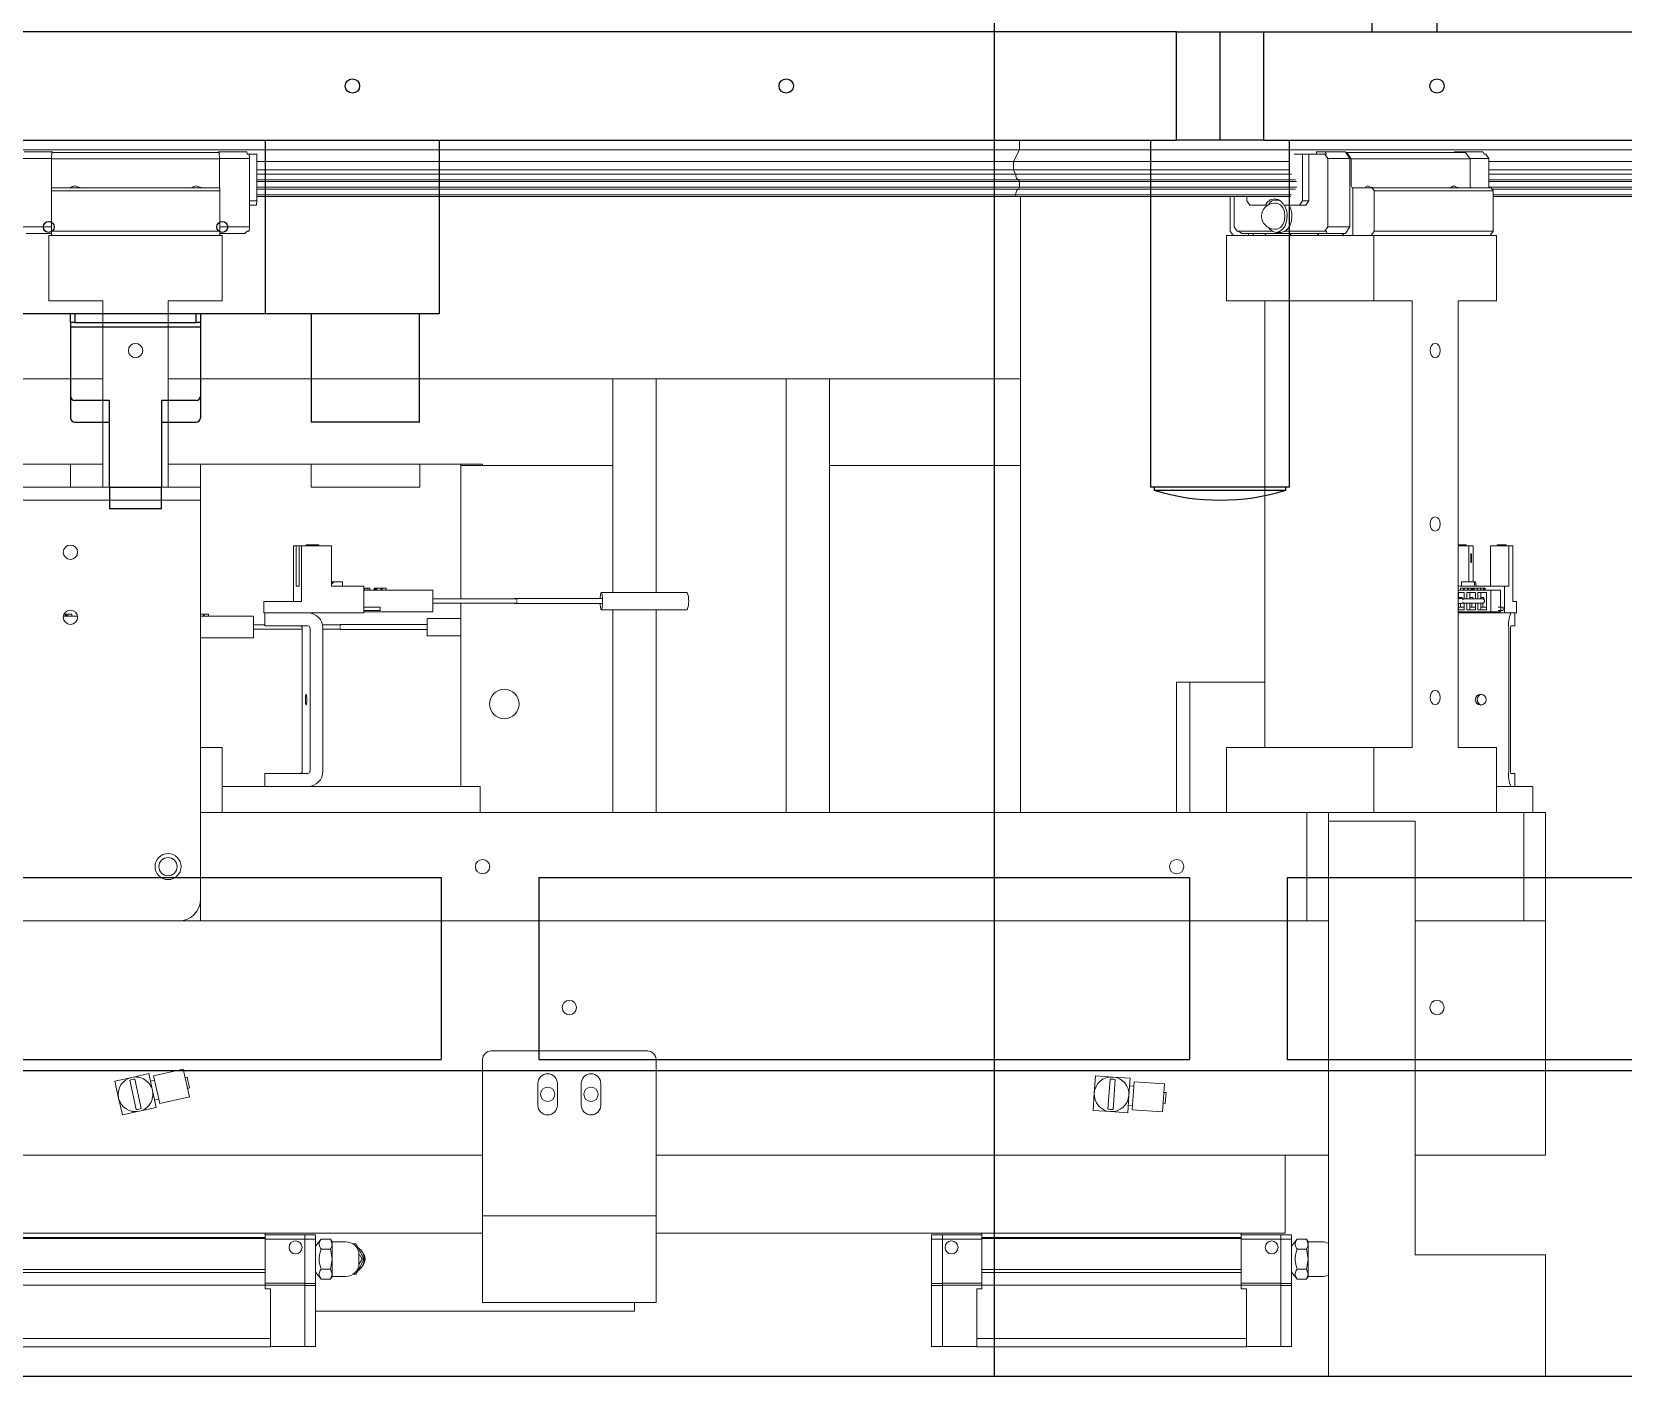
# Model space of a CAD drawing. Extents: x 500 to 100500, y -14500 to 21140.
# Drawn here: x 14026.8 to 14393.6, y -7569 to -7259 of the extents above; entities that cross this region are included whole.
import ezdxf

# ---------------------------------------------------------------- set-up
doc = ezdxf.new("R2010")
doc.units = 0
doc.linetypes.add('SLD-Solid', pattern=[0])
doc.layers.get('0').update_dxf_attribs({"linetype": 'CONTINUOUS'})
doc.layers.add('D', color=7, linetype='CONTINUOUS')
doc.layers.add('M06SMMF-001B', color=7, linetype='CONTINUOUS')
doc.layers.add('MODEL', color=7, linetype='SLD-Solid', lineweight=15)

# ---------------------------------------------------------------- blocks, each defined once
blk = doc.blocks.new('KSKDKFK')
blk.add_line((-19168.91, -27307.19, -52.38), (-15968.91, -27307.19, -52.38))
at = {"layer": 'M06SMMF-001B'}
blk.add_line((-16618.91, -27307.19, -52.36), (-16618.91, -26698.19, -53.29), dxfattribs=at)
blk = doc.blocks.new('KA$C3c6553a9')
at = {"layer": 'M06SMMF-001B'}
for p, q in [((1207, 115, 160.86), (1357, 115, 160.86)), ((1357, 115, 160.86), (1357, 73, 160.86)), ((1379.5, 115, 160.86), (1379.5, 73, 160.86)), ((1379.5, 115, 160.86), (1529.5, 115, 160.86)), ((1529.5, 115, 160.86), (1529.5, 73, 160.86)), ((1552, 115, 160.86), (1552, 73, 160.86)), ((1552, 115, 160.86), (1702, 115, 160.86)), ((64.5, 70.5, 160.86), (2044.5, 70.5, 160.86)), ((1207, 73, 160.86), (1357, 73, 160.86)), ((1379.5, 73, 160.86), (1529.5, 73, 160.86)), ((1552, 73, 160.86), (1702, 73, 160.86)), ((44.5, 0, 160.86), (2044.5, 0, 160.86))]:
    blk.add_line(p, q, dxfattribs=at)
blk = doc.blocks.new('KCA$C73b08295')
at = {"layer": 'MODEL', "color": 1}
for p, q in [((717.5, 285), (717.5, 310)), ((707.5, 285), (227.5, 285)), ((671.25, 282.8), (263.75, 282.8)), ((671.25, 282.8), (669.9, 280.1)), ((671.25, 285), (671.25, 282.8)), ((875, 282.8), (671.25, 282.8)), ((717.5, 285), (707.5, 285)), ((727.5, 285), (717.5, 285)), ((815, 285), (727.5, 285)), ((441.25, 280.8), (448.13, 280.8)), ((441.81, 282.3), (448.21, 282.3)), ((448.12, 280.7), (448.19, 282.2)), ((448.12, 280.7), (486.88, 280.7)), ((448.12, 274.5), (448.12, 280.7)), ((448.19, 282.2), (486.81, 282.2)), ((448.21, 282.3), (448.2, 282.2)), ((448.34, 282.3), (448.21, 282.3)), ((448.34, 282.2), (448.34, 282.3)), ((486.66, 282.2), (486.66, 282.3)), ((486.66, 282.3), (486.79, 282.3)), ((486.79, 282.3), (486.8, 282.2)), ((493.19, 282.3), (486.79, 282.3)), ((486.81, 282.2), (486.88, 280.7)), ((493.75, 280.8), (486.87, 280.8)), ((486.88, 280.7), (486.88, 274.5)), ((493.19, 282.3), (493.21, 281.8)), ((493.71, 281.8), (493.21, 281.8)), ((493.71, 281.8), (493.75, 280.8)), ((495.46, 281.8), (493.71, 281.8)), ((493.75, 265), (493.75, 280.8)), ((495.46, 281.8), (495.46, 271)), ((733.43, 280.1), (495.46, 280.1)), ((669.9, 280.1), (669.9, 278.16)), ((734.58, 281.8), (736.49, 281.8)), ((736.49, 281.8), (736.49, 271)), ((736.49, 281.8), (737.97, 281.8)), ((737.97, 271), (737.97, 281.8)), ((737.97, 281.8), (741.68, 281.8)), ((739.75, 281.8), (739.75, 282.3)), ((741.71, 282.3), (739.75, 282.3)), ((741.68, 281.8), (742.36, 280.8)), ((741.68, 281.8), (742.05, 281.8)), ((741.71, 282.3), (742.05, 281.8)), ((741.71, 282.3), (746.43, 282.3)), ((742.36, 280.8), (747.45, 280.8)), ((742.36, 265), (742.36, 280.8)), ((746.43, 282.3), (746.5, 282.2)), ((746.5, 282.2), (747.45, 280.8)), ((746.74, 282.2), (746.5, 282.2)), ((747.75, 280.7), (746.74, 282.2)), ((746.74, 282.2), (774.05, 282.2)), ((747.45, 280.8), (747.45, 265)), ((747.75, 274.5), (747.75, 280.7)), ((747.75, 280.7), (775.15, 280.7)), ((771.58, 282.2), (771.58, 282.3)), ((771.58, 282.3), (773.71, 282.3)), ((773.71, 282.3), (773.79, 282.2)), ((778.04, 282.3), (773.71, 282.3)), ((774.05, 282.2), (775.15, 280.7)), ((779.48, 280.8), (775.08, 280.8)), ((775.15, 280.7), (775.15, 274.5)), ((778.04, 282.3), (778.41, 281.8)), ((778.74, 281.8), (778.41, 281.8)), ((778.74, 281.8), (779.48, 280.8)), ((779.48, 274), (779.48, 280.8)), ((872.3, 280.1), (779.48, 280.1)), ((495.46, 278.16), (669.9, 278.16)), ((495.46, 277.21), (670.38, 277.21)), ((734.9, 275.87), (495.46, 275.87)), ((495.46, 275.46), (671.25, 275.46)), ((669.9, 278.16), (670.38, 277.21)), ((669.9, 278.16), (733.43, 278.16)), ((670.38, 277.21), (733.97, 277.21)), ((671.05, 275.87), (671.25, 275.46)), ((671.25, 275.46), (671.25, 274.15)), ((671.25, 275.46), (735.15, 275.46)), ((779.48, 278.16), (872.3, 278.16)), ((779.48, 277.21), (873.25, 277.21)), ((874.6, 275.87), (779.48, 275.87)), ((779.48, 275.46), (875, 275.46)), ((448.1, 273.3), (448.1, 274)), ((486.9, 274), (448.1, 274)), ((448.1, 273.3), (448.1, 264)), ((448.1, 273.3), (486.9, 273.3)), ((486.9, 274), (486.9, 273.3)), ((486.9, 273.3), (486.9, 264)), ((735.17, 274.15), (495.46, 274.15)), ((495.46, 273.73), (671.04, 273.73)), ((733.99, 272.41), (495.46, 272.41)), ((733.72, 272), (495.46, 272)), ((670.38, 272.41), (670.18, 272)), ((671.25, 274.15), (671.04, 273.73)), ((671.04, 273.73), (734.87, 273.73)), ((719.8, 264), (719.8, 272)), ((720.74, 272), (720.74, 265)), ((723.66, 271), (723.66, 272)), ((748.12, 274), (748.09, 274)), ((748.12, 263), (748.12, 274)), ((748.12, 274), (752.54, 274)), ((753.04, 273.3), (752.54, 274)), ((779.98, 274), (752.54, 274)), ((753.04, 273.3), (753.04, 264)), ((753.04, 273.3), (780.47, 273.3)), ((875, 274.15), (779.48, 274.15)), ((779.98, 274), (780.47, 273.3)), ((780.17, 273.73), (874.58, 273.73)), ((780.47, 273.3), (780.47, 264)), ((873.26, 272.41), (780.47, 272.41)), ((872.85, 272), (780.47, 272)), ((495.46, 271), (493.75, 271)), ((493.75, 270), (495.42, 270)), ((495.42, 270), (495.46, 271)), ((671.5, 260.6), (671.5, 268.4)), ((723.66, 271), (724.33, 270)), ((727.96, 270), (724.33, 270)), ((728.42, 270), (727.96, 270)), ((730.44, 270.5), (730.07, 270.5)), ((731.01, 271.25), (730.44, 271.25)), ((730.61, 271.25), (730.81, 271.35)), ((735.82, 270), (732.18, 270)), ((736.49, 271), (735.82, 270)), ((737.29, 270), (735.82, 270)), ((736.49, 271), (737.97, 271)), ((737.29, 270), (737.97, 271)), ((441.25, 265), (448.1, 265)), ((493.75, 265), (486.9, 265)), ((493.75, 265), (493.71, 264)), ((721.42, 264), (720.74, 265)), ((730.07, 264.5), (730.44, 264.5)), ((742.36, 265), (741.68, 264)), ((742.36, 265), (747.45, 265)), ((747.45, 265), (746.43, 263.5)), ((442.31, 263.5), (448.1, 263.5)), ((447.5, 248), (447.5, 263)), ((447.5, 263), (487.5, 263)), ((448.1, 264), (486.9, 264)), ((448.1, 263), (448.1, 264)), ((486.9, 264), (486.9, 263)), ((486.9, 263.5), (492.69, 263.5)), ((487.5, 263), (487.5, 248)), ((493.21, 264), (492.69, 263.5)), ((493.21, 264), (493.71, 264)), ((719.02, 263), (752.97, 263)), ((719.02, 248), (719.02, 263)), ((720.51, 263), (719.8, 264)), ((729.53, 264), (721.42, 264)), ((721.78, 264), (722.49, 263.5)), ((722.49, 263.5), (742.08, 263.5)), ((724.06, 263.5), (724.06, 263)), ((725.15, 263.5), (725.15, 263)), ((727.8, 263), (728.14, 263.5)), ((730.44, 263.75), (731.55, 263.75)), ((741.68, 264), (732.46, 264)), ((733.55, 263.5), (733.89, 263)), ((739.97, 263), (740.31, 263.5)), ((742.05, 264), (741.68, 264)), ((742.08, 263.5), (742.05, 264)), ((742.08, 263.5), (746.43, 263.5)), ((745.72, 263.5), (746.06, 263)), ((752.33, 263), (753.04, 264)), ((752.97, 248), (752.97, 263)), ((752.97, 263), (781.25, 263)), ((753.04, 264), (780.47, 264)), ((780.47, 264), (779.77, 263)), ((781.25, 263), (781.25, 248)), ((671.5, 230), (671.5, 256.4)), ((447.5, 248), (460, 248)), ((460, 248), (460, 205)), ((475, 248), (487.5, 248)), ((475, 205), (475, 248)), ((752.97, 248), (719.02, 248)), ((727.86, 248), (727.86, 145)), ((752.97, 248), (761.8, 248)), ((761.8, 248), (761.8, 145)), ((772.41, 248), (781.25, 248)), ((772.41, 145), (772.41, 248)), ((392.5, 230), (460, 230)), ((475, 230), (577.5, 230)), ((577.5, 180.75), (577.5, 230)), ((587.5, 230), (577.5, 230)), ((587.5, 180.75), (587.5, 230)), ((617.5, 230), (587.5, 230)), ((617.5, 130), (617.5, 230)), ((627.5, 230), (617.5, 230)), ((671.5, 230), (627.5, 230)), ((627.5, 130), (627.5, 230)), ((671.5, 210), (671.5, 230)), ((460, 210.3), (392.5, 210.3)), ((452.5, 205), (452.5, 210.3)), ((547.5, 210.3), (475, 210.3)), ((482.5, 205), (482.5, 210.3)), ((508, 210.3), (508, 205)), ((533, 205), (533, 210.3)), ((542.5, 210), (542.5, 210.3)), ((542.5, 210), (577.5, 210)), ((542.5, 210), (542.5, 179.25)), ((547.5, 210), (547.5, 210.3)), ((577.5, 210), (547.5, 210)), ((627.5, 210), (671.5, 210)), ((671.5, 210), (671.5, 130)), ((247.5, 205), (477.5, 205)), ((247.5, 202), (477.5, 202)), ((477.5, 205), (482.5, 205)), ((482.5, 202), (477.5, 202)), ((482.5, 205), (482.5, 202)), ((482.5, 201.5), (482.5, 202)), ((533, 205), (508, 205)), ((482.5, 110), (482.5, 201.5)), ((503.91, 178.6), (503.91, 191.5)), ((503.91, 191.5), (504.5, 191.5)), ((504.5, 191.5), (504.5, 182.2)), ((505.19, 191.5), (504.5, 191.5)), ((505.19, 191.5), (505.78, 191.5)), ((505.19, 182.2), (505.19, 191.5)), ((505.78, 178.6), (505.78, 191.5)), ((505.78, 191.5), (512.66, 191.5)), ((507.17, 191.7), (506.87, 191.7)), ((506.87, 191.7), (506.87, 191.5)), ((507.29, 191.7), (507.17, 191.7)), ((507.17, 191.7), (507.17, 191.5)), ((507.29, 191.7), (508.15, 191.7)), ((507.29, 191.7), (507.29, 191.5)), ((508.44, 191.7), (508.15, 191.7)), ((508.15, 191.7), (508.15, 191.5)), ((508.57, 191.7), (508.44, 191.7)), ((508.44, 191.7), (508.44, 191.5)), ((508.57, 191.7), (509.56, 191.7)), ((508.57, 191.7), (508.57, 191.5)), ((509.73, 191.7), (509.56, 191.7)), ((509.56, 191.7), (509.56, 191.5)), ((509.73, 191.7), (509.73, 191.5)), ((512.66, 191.5), (512.66, 182.2)), ((773.01, 191.7), (772.41, 191.7)), ((774.87, 191.5), (772.41, 191.5)), ((773.01, 191.7), (773.01, 191.5)), ((773.01, 191.7), (774.21, 191.7)), ((774.21, 191.7), (774.21, 191.5)), ((774.87, 183.2), (774.87, 191.5)), ((774.87, 191.5), (775.82, 191.5)), ((775.82, 183.2), (775.82, 191.5)), ((779.82, 191.5), (779.82, 182.2)), ((784.08, 191.5), (779.82, 191.5)), ((782.22, 191.7), (781.37, 191.7)), ((781.37, 191.7), (781.37, 191.5)), ((782.22, 191.7), (782.22, 191.5)), ((782.22, 191.7), (783.42, 191.7)), ((783.42, 191.7), (783.42, 191.5)), ((784.08, 191.5), (784.08, 182.2)), ((785.03, 191.5), (784.08, 191.5)), ((785.03, 178.6), (785.03, 191.5)), ((775.29, 189.6), (775.29, 187.6)), ((775.39, 189.6), (775.29, 189.6)), ((775.39, 187.6), (775.29, 187.6)), ((775.39, 189.6), (775.5, 189.6)), ((775.39, 189.6), (775.39, 187.6)), ((775.5, 187.6), (775.39, 187.6)), ((775.5, 187.6), (775.5, 189.6)), ((505.19, 182.2), (504.5, 182.2)), ((512.66, 182.62), (513.24, 183.2)), ((512.66, 183.03), (512.83, 183.2)), ((512.66, 182.2), (520.14, 182.2)), ((512.83, 183.2), (513.24, 183.2)), ((513.24, 183.2), (515.22, 183.2)), ((515.22, 183.2), (515.22, 182.2)), ((520.14, 182.2), (520.14, 176)), ((520.14, 181.25), (536.06, 181.25)), ((521.04, 181.75), (520.35, 181.75)), ((520.35, 181.75), (520.35, 181.25)), ((521.04, 181.75), (521.04, 181.25)), ((521.53, 181.75), (521.04, 181.75)), ((521.53, 181.75), (521.53, 181.25)), ((522.52, 181.75), (522.55, 181.75)), ((522.52, 181.75), (522.52, 181.25)), ((522.55, 181.75), (522.6, 181.75)), ((522.55, 181.75), (522.55, 181.25)), ((522.6, 181.75), (522.63, 181.75)), ((522.6, 181.75), (522.6, 181.25)), ((522.63, 181.75), (522.65, 181.75)), ((522.63, 181.75), (522.63, 181.25)), ((522.67, 181.75), (522.67, 181.25)), ((522.81, 181.25), (522.81, 181.75)), ((522.81, 181.75), (522.89, 181.75)), ((522.89, 181.75), (522.89, 181.25)), ((522.89, 181.75), (522.92, 181.75)), ((522.92, 181.75), (522.96, 181.75)), ((522.92, 181.75), (522.92, 181.25)), ((522.96, 181.75), (523, 181.75)), ((522.96, 181.75), (522.96, 181.25)), ((523, 181.75), (523.04, 181.75)), ((523, 181.75), (523, 181.25)), ((523.04, 181.75), (523.06, 181.75)), ((523.04, 181.75), (523.04, 181.25)), ((523.09, 181.75), (523.09, 181.25)), ((524.09, 181.25), (524.09, 181.75)), ((524.14, 181.75), (524.14, 181.25)), ((524.14, 181.75), (524.24, 181.75)), ((524.24, 181.75), (524.24, 181.25)), ((524.24, 181.75), (524.27, 181.75)), ((524.27, 181.75), (524.36, 181.75)), ((524.27, 181.75), (524.27, 181.25)), ((524.36, 181.75), (524.36, 181.25)), ((524.36, 181.75), (525.31, 181.75)), ((525.31, 181.75), (525.31, 181.25)), ((536.06, 181.25), (536.06, 176.25)), ((594.69, 180.75), (574.88, 180.75)), ((783.04, 182.2), (772.41, 182.2)), ((772.41, 181.25), (779.93, 181.25)), ((773.79, 180.75), (772.41, 180.75)), ((772.49, 180.75), (772.49, 179.35)), ((772.93, 181.75), (772.93, 181.25)), ((772.93, 181.75), (773.65, 181.75)), ((773.17, 183.2), (773.17, 182.2)), ((776.14, 183.2), (773.17, 183.2)), ((773.65, 181.75), (773.65, 181.25)), ((773.65, 181.75), (773.68, 181.75)), ((773.68, 181.75), (773.68, 181.25)), ((773.68, 181.75), (773.74, 181.75)), ((773.74, 181.75), (773.76, 181.75)), ((773.74, 181.75), (773.74, 181.25)), ((773.76, 181.75), (773.76, 181.25)), ((773.79, 179.25), (773.79, 180.75)), ((773.81, 181.75), (773.81, 181.25)), ((773.81, 181.75), (774.53, 181.75)), ((776.36, 180.75), (774.38, 180.75)), ((774.38, 180.75), (774.38, 179.25)), ((774.53, 181.75), (774.53, 181.25)), ((774.53, 181.75), (774.56, 181.75)), ((774.56, 181.75), (774.56, 181.25)), ((774.56, 181.75), (774.62, 181.75)), ((774.62, 181.75), (774.64, 181.75)), ((774.62, 181.75), (774.62, 181.25)), ((774.64, 181.75), (774.64, 181.25)), ((774.64, 181.75), (774.65, 181.75)), ((774.65, 181.75), (774.7, 181.75)), ((774.65, 181.75), (774.65, 181.25)), ((774.7, 181.75), (775.28, 181.75)), ((774.7, 181.75), (774.7, 181.25)), ((775.07, 180.75), (775.07, 179.25)), ((775.28, 181.75), (775.31, 181.75)), ((775.28, 181.75), (775.28, 181.25)), ((775.31, 181.75), (775.31, 181.25)), ((775.31, 181.75), (775.39, 181.75)), ((775.39, 181.75), (775.39, 181.25)), ((775.45, 181.75), (775.39, 181.75)), ((775.45, 181.75), (775.46, 181.75)), ((775.45, 181.75), (775.45, 181.25)), ((775.46, 181.75), (775.59, 181.75)), ((775.46, 181.75), (775.46, 181.25)), ((775.59, 181.75), (775.59, 181.25)), ((775.59, 181.75), (775.78, 181.75)), ((775.78, 181.75), (775.78, 181.25)), ((775.78, 181.75), (775.91, 181.75)), ((775.91, 181.75), (775.91, 181.25)), ((776, 181.75), (776, 181.25)), ((776.01, 181.75), (776.22, 181.75)), ((776.01, 181.75), (776.01, 181.25)), ((776.09, 181.25), (776.09, 181.75)), ((776.14, 183.2), (776.14, 182.2)), ((776.14, 183.2), (776.41, 183.2)), ((776.36, 179.25), (776.36, 180.75)), ((776.55, 182.2), (776.41, 183.2)), ((776.79, 181.25), (776.79, 181.75)), ((776.83, 181.25), (776.83, 181.75)), ((778.94, 180.75), (776.96, 180.75)), ((776.96, 180.75), (776.96, 179.25)), ((777.53, 181.25), (777.53, 181.75)), ((777.55, 181.75), (777.55, 181.25)), ((777.58, 181.25), (777.58, 181.75)), ((777.64, 180.75), (777.64, 179.25)), ((778.24, 181.25), (778.24, 181.75)), ((778.26, 181.75), (778.26, 181.25)), ((778.26, 181.75), (778.26, 181.25)), ((778.27, 181.75), (778.28, 181.75)), ((778.28, 181.25), (778.28, 181.75)), ((778.28, 181.75), (778.28, 181.25)), ((778.51, 181.75), (778.28, 181.75)), ((778.58, 181.75), (778.51, 181.75)), ((778.51, 181.75), (778.51, 181.25)), ((778.58, 181.75), (778.58, 181.25)), ((778.94, 176.75), (778.94, 180.75)), ((779.93, 181.25), (779.93, 176.25)), ((779.93, 181.25), (782.15, 181.25)), ((782.15, 181.25), (782.15, 177.3)), ((783.04, 182.2), (783.04, 176)), ((784.08, 182.2), (783.04, 182.2)), ((497.1, 178.6), (497.1, 176)), ((497.1, 178.6), (497.11, 178.6)), ((497.11, 178.6), (498.71, 178.6)), ((498.71, 178.6), (499.83, 178.6)), ((499.83, 178.6), (505.78, 178.6)), ((523.86, 177.3), (520.14, 177.3)), ((523.86, 176.6), (520.14, 176.6)), ((520.14, 176.25), (536.06, 176.25)), ((523.86, 176.6), (523.86, 177.3)), ((555.31, 179.25), (536.06, 179.25)), ((536.06, 178.25), (555.31, 178.25)), ((542.5, 178.25), (542.5, 136)), ((554.82, 179.35), (555.3, 179.35)), ((555.3, 178.15), (554.82, 178.15)), ((555.3, 179.35), (575.12, 179.35)), ((575.12, 178.15), (555.3, 178.15)), ((574.88, 176.75), (594.69, 176.75)), ((575.18, 178.85), (575.18, 178.65)), ((577.5, 130), (577.5, 176.75)), ((587.5, 130), (587.5, 176.75)), ((772.41, 179.35), (773.07, 179.35)), ((773.07, 178.15), (772.41, 178.15)), ((772.41, 176.75), (773.79, 176.75)), ((772.41, 176.25), (779.93, 176.25)), ((773.28, 179.55), (772.49, 179.55)), ((772.49, 178.15), (772.49, 176.75)), ((773.79, 177.3), (772.49, 177.3)), ((772.94, 177.3), (772.94, 178.15)), ((773.28, 179.55), (773.28, 179.31)), ((777.99, 179.25), (773.37, 179.25)), ((773.37, 178.25), (777.99, 178.25)), ((773.79, 176.75), (773.79, 178.25)), ((774.38, 178.25), (774.38, 176.75)), ((774.38, 176.75), (776.36, 176.75)), ((775.79, 179.55), (775.07, 179.55)), ((775.07, 178.25), (775.07, 176.75)), ((776.36, 177.3), (775.07, 177.3)), ((775.52, 177.3), (775.52, 178.25)), ((775.79, 179.55), (775.79, 179.25)), ((776.36, 176.75), (776.36, 178.25)), ((776.96, 178.25), (776.96, 176.75)), ((776.96, 176.75), (778.94, 176.75)), ((778.31, 179.55), (777.64, 179.55)), ((777.64, 178.25), (777.64, 176.75)), ((778.94, 177.3), (777.64, 177.3)), ((777.99, 179.25), (778.31, 179.25)), ((777.99, 178.25), (778.09, 178.25)), ((778.09, 177.3), (778.09, 178.25)), ((778.31, 179.55), (778.31, 179.25)), ((779.93, 176.25), (782.15, 176.25)), ((782.22, 177.3), (781.63, 177.3)), ((781.63, 176.6), (782.22, 176.6)), ((782.15, 176.6), (782.15, 176.25)), ((782.22, 177.3), (782.22, 176.6)), ((782.22, 177.3), (782.75, 177.3)), ((782.22, 176.6), (782.75, 176.6)), ((782.75, 177.3), (782.75, 176.6)), ((785.86, 178.6), (785.03, 178.6)), ((785.86, 178.6), (785.87, 178.6)), ((785.87, 176), (785.87, 178.6)), ((450.87, 175.25), (454.13, 175.25)), ((451.32, 175.25), (451.32, 175.75)), ((451.43, 175.75), (451.43, 175.25)), ((451.53, 175.75), (451.53, 175.25)), ((451.61, 175.75), (451.66, 175.75)), ((451.61, 175.25), (451.61, 175.75)), ((451.68, 175.25), (451.68, 175.75)), ((451.84, 175.75), (451.84, 175.25)), ((451.87, 175.75), (451.87, 175.25)), ((451.87, 175.75), (452.81, 175.75)), ((452.81, 175.75), (452.81, 175.25)), ((452.81, 175.75), (452.84, 175.75)), ((452.84, 175.75), (452.84, 175.25)), ((482.5, 175.25), (494.7, 175.25)), ((483.16, 175.25), (483.16, 175.75)), ((483.32, 175.75), (483.32, 175.25)), ((483.32, 175.75), (483.32, 175.25)), ((483.34, 175.75), (483.34, 175.25)), ((483.34, 175.75), (484.3, 175.75)), ((484.3, 175.75), (484.3, 175.25)), ((484.32, 175.25), (484.32, 175.75)), ((494.7, 175.25), (494.7, 170.25)), ((497.27, 173.25), (494.7, 173.25)), ((497.11, 176), (497.1, 176)), ((497.11, 176), (498.71, 176)), ((497.27, 176), (497.27, 173)), ((497.29, 173), (497.27, 173)), ((497.29, 176), (498.53, 176)), ((497.29, 173), (498.53, 173)), ((500.78, 173), (498.53, 173)), ((499.83, 176), (498.71, 176)), ((520.14, 176), (499.83, 176)), ((507.22, 173), (500.78, 173)), ((505.93, 139.5), (505.93, 172.5)), ((507.72, 139.5), (507.72, 172.5)), ((514.7, 173.25), (510.61, 173.25)), ((510.69, 139.5), (510.69, 172.5)), ((514.7, 172.85), (514.7, 173.35)), ((514.7, 173.35), (534.7, 173.35)), ((514.7, 172.15), (514.7, 172.65)), ((542.5, 174.75), (534.7, 174.75)), ((534.7, 173.35), (534.7, 174.75)), ((534.7, 173.32), (534.7, 172.85)), ((534.7, 172.85), (534.7, 172.65)), ((534.7, 172.65), (534.7, 172.18)), ((783.04, 176), (772.41, 176)), ((783.04, 176), (785.86, 176)), ((784.05, 139.5), (784.05, 172.5)), ((784.46, 139.5), (784.46, 172.5)), ((784.53, 173), (785.42, 173)), ((785.44, 173), (785.42, 173)), ((785.44, 173), (785.44, 176)), ((785.87, 176), (785.86, 176)), ((482.5, 170.25), (494.7, 170.25)), ((494.7, 172.25), (505.93, 172.25)), ((510.69, 172.25), (514.7, 172.25)), ((534.7, 172.15), (514.7, 172.15)), ((534.7, 170.75), (534.7, 172.15)), ((534.7, 170.75), (542.5, 170.75)), ((707.5, 130), (707.5, 160)), ((707.5, 160), (710.5, 160)), ((710.5, 160), (710.5, 130)), ((710.5, 160), (727.86, 160)), ((487.5, 145), (482.5, 145)), ((487.5, 145), (487.5, 130)), ((719.02, 130), (719.02, 145)), ((752.97, 145), (719.02, 145)), ((752.97, 130), (752.97, 145)), ((761.8, 145), (752.97, 145)), ((781.25, 145), (772.41, 145)), ((781.25, 145), (781.25, 130)), ((546.97, 136), (487.5, 136)), ((497.27, 139), (497.27, 136)), ((497.27, 139), (497.29, 139)), ((497.29, 139), (498.53, 139)), ((498.53, 139), (500.78, 139)), ((500.78, 139), (507.22, 139)), ((546.97, 130), (546.97, 136)), ((781.25, 136), (789.59, 136)), ((785.42, 139), (784.53, 139)), ((785.42, 139), (785.44, 139)), ((785.44, 136), (785.44, 139)), ((789.59, 136), (789.59, 130)), ((482.5, 130), (737.5, 130)), ((737.5, 105), (737.5, 130)), ((737.5, 130), (742.5, 130)), ((742.5, 130), (742.5, 128)), ((742.5, 130), (752.5, 130)), ((752.5, 130), (787.5, 130)), ((787.5, 105), (787.5, 130)), ((787.5, 130), (792.5, 130)), ((792.5, 130), (792.5, 105)), ((742.5, 128), (742.5, 0)), ((742.5, 128), (762.5, 128)), ((762.5, 28), (762.5, 128)), ((482.5, 105), (482.5, 110)), ((247.5, 105), (477.5, 105)), ((477.5, 105), (482.5, 105)), ((482.5, 105), (737.5, 105)), ((742.5, 105), (737.5, 105)), ((762.5, 105), (787.5, 105)), ((792.5, 105), (787.5, 105)), ((792.5, 51), (792.5, 105)), ((585.5, 75), (549.5, 75)), ((470.54, 69.77), (466.64, 68.91)), ((470.54, 69.77), (471.41, 65.86)), ((478.51, 70.77), (471.68, 69.25)), ((479.92, 64.42), (478.51, 70.77)), ((547.5, 37), (547.5, 73)), ((587.5, 37), (587.5, 73)), ((462.73, 68.04), (466.64, 68.91)), ((462.73, 68.04), (463.59, 64.14)), ((466.17, 68.24), (467.66, 61.5)), ((468.83, 61.76), (467.34, 68.5)), ((471.9, 68.28), (470.92, 68.06)), ((471.68, 69.25), (473.08, 62.91)), ((479.43, 68.92), (478.95, 68.82)), ((479.97, 66.48), (479.43, 68.92)), ((479.49, 66.37), (479.97, 66.48)), ((560.25, 67.5), (560.25, 62.5)), ((564.75, 62.5), (564.75, 67.5)), ((570.25, 67.5), (570.25, 62.5)), ((574.75, 62.5), (574.75, 67.5)), ((688.79, 69.27), (688.51, 65.28)), ((688.79, 69.27), (692.78, 68.99)), ((692.14, 68.48), (691.66, 61.6)), ((696.77, 68.71), (692.78, 68.99)), ((692.86, 61.52), (693.34, 68.4)), ((696.77, 68.71), (696.49, 64.72)), ((697.64, 66.9), (696.65, 66.97)), ((697.71, 67.9), (697.26, 61.41)), ((704.7, 67.41), (697.71, 67.9)), ((704.25, 60.93), (704.7, 67.41)), ((463.59, 64.14), (464.46, 60.23)), ((471.41, 65.86), (472.27, 61.96)), ((471.89, 63.67), (472.87, 63.88)), ((473.08, 62.91), (479.92, 64.42)), ((688.51, 65.28), (688.23, 61.29)), ((696.49, 64.72), (696.21, 60.73)), ((696.33, 62.48), (697.33, 62.41)), ((704.38, 62.92), (704.88, 62.89)), ((705.06, 65.38), (704.56, 65.42)), ((704.88, 62.89), (705.06, 65.38)), ((468.36, 61.09), (464.46, 60.23)), ((468.36, 61.09), (472.27, 61.96)), ((692.22, 61.01), (688.23, 61.29)), ((692.22, 61.01), (696.21, 60.73)), ((697.26, 61.41), (704.25, 60.93)), ((192.5, 51), (547.5, 51)), ((587.5, 51), (742.5, 51)), ((732.5, 33), (732.5, 51)), ((762.5, 51), (792.5, 51)), ((587.5, 37), (547.5, 37)), ((547.5, 37), (547.5, 34.5)), ((587.5, 37), (587.5, 34.5)), ((547.5, 34.5), (547.5, 17)), ((587.5, 34.5), (587.5, 17)), ((202.5, 33), (547.5, 33)), ((497.4, 31.98), (437.6, 31.98)), ((497.4, 31.73), (437.6, 31.73)), ((497.4, 31.98), (497.4, 33)), ((506.5, 32.6), (497.4, 32.6)), ((497.4, 31.73), (497.4, 31.98)), ((497.4, 31.73), (497.4, 24.6)), ((506.5, 31.6), (497.4, 31.6)), ((506.5, 32.6), (509, 32.6)), ((506.5, 32.6), (506.5, 31.6)), ((506.5, 31.6), (506.5, 32.6)), ((509, 31.6), (506.5, 31.6)), ((506.5, 31.6), (506.5, 21.46)), ((509, 31.6), (509, 32.6)), ((510.31, 31.62), (509, 30)), ((509, 31.6), (509, 21.4)), ((512.44, 31.62), (510.31, 31.62)), ((512.8, 31), (512.44, 31.62)), ((512.44, 31.62), (512.8, 30.46)), ((516, 31), (512.8, 31)), ((512.8, 31), (512.8, 30.46)), ((512.8, 30.46), (512.8, 27)), ((517.84, 30.5), (517.55, 30.5)), ((517.96, 30.23), (517.84, 30.5)), ((517.84, 30.5), (518.25, 30.5)), ((519.3, 28.75), (518.25, 30.5)), ((587.5, 33), (732.5, 33)), ((651, 32.6), (653.5, 32.6)), ((651, 32.6), (651, 31.6)), ((653.5, 31.6), (651, 31.6)), ((651, 21.4), (651, 31.6)), ((653.5, 32.6), (653.5, 31.6)), ((653.5, 31.6), (653.5, 32.6)), ((662.6, 31.6), (653.5, 31.6)), ((653.5, 31.6), (653.5, 21.46)), ((662.6, 33), (662.6, 31.98)), ((662.6, 31.73), (662.6, 31.98)), ((722.4, 31.98), (662.6, 31.98)), ((662.6, 31.98), (662.6, 31.73)), ((722.4, 31.73), (662.6, 31.73)), ((662.6, 24.6), (662.6, 31.73)), ((722.4, 31.98), (722.4, 33)), ((731.5, 32.6), (722.4, 32.6)), ((722.4, 31.73), (722.4, 31.98)), ((722.4, 31.73), (722.4, 24.6)), ((731.5, 31.6), (722.4, 31.6)), ((731.5, 32.6), (734, 32.6)), ((731.5, 32.6), (731.5, 31.6)), ((731.5, 31.6), (731.5, 32.6)), ((734, 31.6), (731.5, 31.6)), ((731.5, 31.6), (731.5, 21.46)), ((734, 31.6), (734, 32.6)), ((735.31, 31.62), (734, 30)), ((734, 31.6), (734, 21.4)), ((737.44, 31.62), (735.31, 31.62)), ((737.8, 31), (737.44, 31.62)), ((737.44, 31.62), (737.8, 30.46)), ((741, 31), (737.8, 31)), ((737.8, 31), (737.8, 30.46)), ((737.8, 30.46), (737.8, 27)), ((512.44, 29.31), (510.31, 29.31)), ((512.8, 27), (512.44, 29.31)), ((512.8, 27), (512.44, 24.69)), ((512.8, 27), (512.8, 23.54)), ((518.96, 25.76), (519.71, 27)), ((519, 26), (519, 28)), ((519.71, 27), (519.1, 28.03)), ((519.3, 25.25), (520.12, 27)), ((519.71, 27), (520.12, 27)), ((520.06, 28.21), (519.74, 28.72)), ((519.74, 25.28), (520.06, 25.79)), ((737.44, 29.31), (735.31, 29.31)), ((737.8, 27), (737.44, 29.31)), ((737.8, 27), (737.44, 24.69)), ((737.8, 27), (737.8, 23.54)), ((762.5, 28), (792.5, 28)), ((792.5, 0), (792.5, 28)), ((437.6, 24.6), (497.4, 24.6)), ((497.4, 23.92), (497.4, 24.6)), ((497.4, 23.92), (497.4, 23.14)), ((497.4, 23.14), (497.4, 20.97)), ((509, 24), (510.31, 22.38)), ((512.44, 24.69), (510.31, 24.69)), ((510.31, 22.38), (512.44, 22.38)), ((512.44, 24.69), (512.8, 23.54)), ((512.8, 23.54), (512.44, 22.38)), ((512.44, 22.38), (512.8, 23)), ((512.8, 23.54), (512.8, 23)), ((512.8, 23), (516, 23)), ((517.56, 23.5), (517.84, 23.5)), ((517.84, 23.5), (517.99, 23.81)), ((517.84, 23.5), (518.25, 23.5)), ((518.25, 23.5), (519.3, 25.25)), ((662.6, 24.6), (662.6, 21.46)), ((662.6, 24.6), (722.4, 24.6)), ((662.6, 24.6), (662.6, 23.92)), ((662.6, 20.97), (662.6, 23.92)), ((722.4, 23.92), (722.4, 24.6)), ((722.4, 23.92), (722.4, 23.14)), ((722.4, 23.14), (722.4, 20.97)), ((734, 24), (735.31, 22.38)), ((737.44, 24.69), (735.31, 24.69)), ((735.31, 22.38), (737.44, 22.38)), ((737.44, 24.69), (737.8, 23.54)), ((737.8, 23.54), (737.44, 22.38)), ((737.44, 22.38), (737.8, 23)), ((737.8, 23.54), (737.8, 23)), ((737.8, 23), (741, 23)), ((437.6, 20.97), (497.4, 20.97)), ((497.4, 21.46), (506.5, 21.46)), ((497.4, 20.16), (497.4, 20.97)), ((506.5, 20.96), (497.4, 20.96)), ((497.4, 20.16), (497.4, 20.96)), ((498.6, 20.16), (497.4, 20.16)), ((498.6, 20.16), (497.4, 20.16)), ((498.6, 20.16), (498.6, 8.72)), ((498.6, 20.16), (498.6, 8.81)), ((506.5, 20.96), (506.5, 21.46)), ((506.5, 20.9), (506.5, 21.4)), ((506.5, 21.4), (509, 21.4)), ((506.5, 20.96), (506.5, 20.9)), ((506.5, 20.9), (506.5, 8.85)), ((506.5, 20.9), (506.5, 8.81)), ((509, 20.9), (509, 21.4)), ((509, 20.9), (509, 8.85)), ((651, 21.4), (651, 20.9)), ((651, 8.85), (651, 20.9)), ((653.5, 20.9), (651, 20.9)), ((653.5, 20.96), (653.5, 21.46)), ((653.5, 21.46), (662.6, 21.46)), ((653.5, 21.4), (653.5, 20.9)), ((653.5, 8.81), (653.5, 20.96)), ((653.5, 20.96), (662.6, 20.96)), ((661.4, 20.16), (662.6, 20.16)), ((661.4, 20.16), (661.4, 8.81)), ((661.4, 20.16), (661.4, 8.72)), ((661.4, 20.16), (662.6, 20.16)), ((662.6, 20.96), (662.6, 20.97)), ((662.6, 20.97), (722.4, 20.97)), ((662.6, 20.97), (662.6, 20.16)), ((662.6, 20.16), (662.6, 20.96)), ((722.4, 21.46), (731.5, 21.46)), ((722.4, 20.16), (722.4, 20.97)), ((731.5, 20.96), (722.4, 20.96)), ((722.4, 20.16), (722.4, 20.96)), ((723.6, 20.16), (722.4, 20.16)), ((723.6, 20.16), (722.4, 20.16)), ((723.6, 20.16), (723.6, 8.72)), ((723.6, 20.16), (723.6, 8.81)), ((731.5, 20.96), (731.5, 21.46)), ((731.5, 20.9), (731.5, 21.4)), ((731.5, 21.4), (734, 21.4)), ((731.5, 20.96), (731.5, 20.9)), ((731.5, 20.9), (731.5, 8.85)), ((731.5, 20.9), (731.5, 8.81)), ((734, 20.9), (734, 21.4)), ((734, 20.9), (734, 8.85)), ((509, 15), (582.5, 15)), ((587.5, 17), (547.5, 17)), ((582.5, 15), (582.5, 17)), ((436.4, 8.72), (498.6, 8.72)), ((498.6, 8.81), (498.6, 6.81)), ((498.6, 8.72), (498.6, 6.8)), ((506.5, 8.85), (506.5, 6.85)), ((506.5, 8.81), (506.5, 6.81)), ((509, 8.85), (509, 6.85)), ((651, 6.85), (651, 8.85)), ((653.5, 6.81), (653.5, 8.81)), ((661.4, 8.81), (661.4, 6.81)), ((661.4, 8.72), (723.6, 8.72)), ((661.4, 6.8), (661.4, 8.72)), ((723.6, 8.81), (723.6, 6.81)), ((723.6, 8.72), (723.6, 6.8)), ((731.5, 8.85), (731.5, 6.85)), ((731.5, 8.81), (731.5, 6.81)), ((734, 8.85), (734, 6.85)), ((498.6, 6.8), (436.4, 6.8)), ((506.5, 6.81), (498.6, 6.81)), ((509, 6.85), (506.5, 6.85)), ((509, 6.85), (509, 6.85)), ((651, 6.85), (653.5, 6.85)), ((651, 6.85), (653.5, 6.85)), ((651, 6.85), (651, 6.85)), ((653.5, 6.81), (661.4, 6.81)), ((723.6, 6.8), (661.4, 6.8)), ((731.5, 6.81), (723.6, 6.81)), ((734, 6.85), (731.5, 6.85)), ((734, 6.85), (734, 6.85)), ((742.5, 0), (792.5, 0))]:
    blk.add_line(p, q, dxfattribs=at)
at = {"layer": 'MODEL', "color": 1, "flags": 128}
for points in [[(732.47, 267.5), (732.35, 268.53), (732, 269.43), (731.46, 270.1), (730.79, 270.45), (730.44, 270.5)], [(732.98, 267.5), (732.85, 266.34), (732.49, 265.3), (731.93, 264.47), (731.23, 263.93), (730.44, 263.75), (729.66, 263.93), (728.95, 264.47), (728.64, 264.86)], [(730.44, 264.5), (730.79, 264.55), (731.46, 264.9), (732, 265.57), (732.35, 266.47), (732.47, 267.5)], [(731.55, 263.75), (732.33, 263.93), (733.04, 264.47), (733.6, 265.3), (733.96, 266.34), (734.08, 267.5)], [(768.27, 236.5), (768.19, 237.13), (767.93, 237.67), (767.55, 238.02), (767.11, 238.15), (766.66, 238.02), (766.28, 237.67), (766.03, 237.13), (765.94, 236.5), (766.03, 235.87), (766.28, 235.33), (766.66, 234.98), (767.11, 234.85), (767.55, 234.98), (767.93, 235.33), (768.19, 235.87), (768.27, 236.5)], [(768.27, 196.5), (768.19, 197.13), (767.93, 197.67), (767.55, 198.02), (767.11, 198.15), (766.66, 198.02), (766.28, 197.67), (766.03, 197.13), (765.94, 196.5), (766.03, 195.87), (766.28, 195.33), (766.66, 194.98), (767.11, 194.85), (767.55, 194.98), (767.93, 195.33), (768.19, 195.87), (768.27, 196.5)], [(575.14, 179.32), (575.13, 179.52), (575.07, 180.16), (574.98, 180.6), (574.88, 180.75), (574.77, 180.6), (574.68, 180.16), (574.62, 179.52), (574.61, 179.32)], [(574.61, 178.18), (574.62, 177.98), (574.68, 177.34), (574.77, 176.9), (574.88, 176.75), (574.98, 176.9), (575.07, 177.34), (575.13, 177.98), (575.14, 178.18)], [(768.27, 156.5), (768.19, 157.13), (767.93, 157.67), (767.55, 158.02), (767.11, 158.15), (766.66, 158.02), (766.28, 157.67), (766.03, 157.13), (765.94, 156.5), (766.03, 155.87), (766.28, 155.33), (766.66, 154.98), (767.11, 154.85), (767.55, 154.98), (767.93, 155.33), (768.19, 155.87), (768.27, 156.5)], [(506.65, 156), (506.67, 156.48), (506.7, 156.88), (506.76, 157.15), (506.83, 157.25), (506.89, 157.15), (506.95, 156.88), (506.98, 156.48), (507, 156), (506.98, 155.52), (506.95, 155.12), (506.89, 154.85), (506.83, 154.75), (506.76, 154.85), (506.7, 155.12), (506.67, 155.52), (506.65, 156)], [(497.4, 32.6), (502.5, 32.6), (506.5, 32.6)], [(506.5, 31.6), (506.5, 25.89), (506.5, 21.4)], [(653.5, 32.6), (658.6, 32.6), (662.6, 32.6)], [(653.5, 21.4), (653.5, 27.11), (653.5, 31.6)], [(722.4, 32.6), (727.5, 32.6), (731.5, 32.6)], [(731.5, 31.6), (731.5, 25.89), (731.5, 21.4)], [(520.41, 27), (520.25, 27.82), (520.06, 28.21)], [(520.06, 25.79), (520.25, 26.18), (520.41, 27)], [(497.4, 23.92), (463.91, 23.92), (437.6, 23.92)], [(722.4, 23.92), (688.91, 23.92), (662.6, 23.92)], [(509, 20.9), (507.6, 20.9), (506.5, 20.9)], [(651, 21.4), (652.4, 21.4), (653.5, 21.4)], [(653.5, 8.85), (653.5, 15.6), (653.5, 20.9)], [(734, 20.9), (732.6, 20.9), (731.5, 20.9)], [(653.5, 6.85), (653.5, 6.89), (653.5, 7), (653.5, 7.19), (653.5, 7.44), (653.5, 7.74), (653.5, 8.08), (653.5, 8.46), (653.5, 8.85)], [(509, 6.85), (507.6, 6.85), (506.5, 6.85)], [(734, 6.85), (732.6, 6.85), (731.5, 6.85)]]:
    blk.add_lwpolyline(points, dxfattribs=at)
at = {"layer": 'MODEL', "color": 1}
for centre, radius in [((517.5, 297.5), 1.65), ((617.5, 297.5), 1.65), ((767.5, 297.5), 1.65), ((467.5, 236.5), 1.65), ((452.5, 190), 1.65), ((452.5, 175), 1.65), ((552.5, 155), 3.4), ((777.6, 156), 1.25), ((475, 117.5), 3), ((475, 117.5), 2.1), ((547.5, 117.5), 1.65), ((707.5, 117.5), 1.65), ((567.5, 85), 1.65), ((767.5, 85), 1.65), ((562.5, 65), 1.65), ((572.5, 65), 1.65), ((504.4, 29.7), 1.5), ((655.6, 29.7), 1.5), ((729.4, 29.7), 1.5)]:
    blk.add_circle(centre, radius, dxfattribs=at)
for centre, radius, start, end in [((730.07, 267.5), 3, 90, 270), ((730.07, 269.2), 2.26, 20.8832, 159.1168), ((730.43, 269.21), 2.01, 59.0777, 152.6485), ((728.19, 267.6), 4.78, 358.8149, 30.1244), ((729.3, 267.6), 4.78, 358.8149, 30.1244), ((588.93, 178.75), 6.09, 340.8277, 19.1723), ((554.94, 179.24), 0.156, 137.3297, 177.9069), ((554.94, 178.26), 0.156, 182.0931, 222.6703), ((554.41, 178.97), 0.97, 352.7355, 22.8963), ((554.41, 178.53), 0.97, 337.1037, 7.2645), ((574.22, 178.97), 0.97, 352.7355, 22.8963), ((574.22, 178.53), 0.97, 337.1037, 7.2645), ((773.07, 178.85), 0.497, 15.5765, 89.7795), ((773.07, 178.65), 0.496, 270.1609, 344.4831), ((777.98, 178.76), 0.493, 359.1626, 89.1374), ((777.98, 178.74), 0.493, 270.8626, 0.8374), ((505.44, 172.5), 0.498, 359.7288, 89.7262), ((507.21, 172.52), 3.48, 359.7288, 89.7262), ((507.22, 172.5), 0.498, 359.7288, 89.7262), ((790.79, 173.36), 6.79, 157.1037, 187.2645), ((785.42, 172.62), 0.97, 157.1037, 187.2645), ((778.04, 156), 1.25, 100.0046, 259.9954), ((505.44, 139.5), 0.498, 270.2738, 0.2712), ((507.22, 139.5), 0.498, 270.2738, 0.2712), ((507.21, 139.48), 3.48, 270.2738, 0.2712), ((790.79, 138.64), 6.79, 172.7355, 202.8963), ((785.42, 139.38), 0.97, 172.7355, 202.8963), ((477.5, 110), 5, 270, 0), ((549.5, 73), 2, 90, 180), ((585.5, 73), 2, 0, 90), ((562.5, 67.5), 2.25, 0, 180), ((572.5, 67.5), 2.25, 0, 180), ((467.5, 65), 4, 102.4872, 192.4872), ((467.5, 65), 3.5, 92.6163, 112.3581), ((467.5, 65), 4, 12.4872, 102.4872), ((692.5, 65), 4, 86.0265, 176.0265), ((692.5, 65), 3.5, 76.1556, 95.8973), ((692.5, 65), 4, 356.0265, 86.0265), ((467.5, 65), 4, 192.4872, 282.4872), ((467.5, 65), 4, 282.4872, 12.4872), ((562.5, 62.5), 2.25, 180, 0), ((572.5, 62.5), 2.25, 180, 0), ((692.5, 65), 4, 176.0265, 266.0265), ((692.5, 65), 4, 266.0265, 356.0265), ((467.5, 65), 3.5, 272.6163, 292.3581), ((692.5, 65), 3.5, 256.1556, 275.8973), ((516, 28), 3, 0, 90), ((517.13, 27.04), 3.1, 359.2648, 56.8578), ((741, 28), 3, 60, 90), ((516, 26), 3, 270, 0), ((517.17, 26.94), 3.06, 300.8001, 1.12), ((741, 26), 3, 270, 300)]:
    blk.add_arc(centre, radius, start, end, dxfattribs=at)
for centre, ratio, start_param, end_param in [((448.1, 274.5), 0.043661, 3.141593, 4.712389), ((486.9, 274.5), 0.043661, 1.570796, 3.141593), ((748.09, 274.5), 0.676234, 1.570796, 3.141593), ((775.52, 274.5), 0.73798, 1.570796, 3.141593)]:
    blk.add_ellipse(centre, major_axis=(0, 0.5), ratio=ratio, start_param=start_param, end_param=end_param, dxfattribs=at)
for points, knots in [([(670.38, 277.21), (670.4, 277.04), (670.44, 276.69), (670.6, 276.27), (670.81, 275.97), (670.97, 275.9), (671.05, 275.87)], [0, 0, 0, 0, 0.25788, 0.515759, 0.773639, 1, 1, 1, 1]), ([(670.38, 277.21), (670.4, 277.04), (670.44, 276.69), (670.6, 276.27), (670.81, 275.97), (670.97, 275.9), (671.05, 275.87)], [0, 0, 0, 0, 0.25788, 0.515759, 0.773639, 1, 1, 1, 1]), ([(453.5, 274.5), (453.5, 274.5), (453.18, 274.37), (452.67, 274.16), (452.13, 274.01), (451.9, 274), (451.84, 274)], [0, 0, 0, 0, 0.005981, 0.558175, 0.890405, 1, 1, 1, 1]), ([(455.16, 274), (455.01, 274.02), (454.61, 274.06), (454.04, 274.28), (453.63, 274.45), (453.5, 274.5), (453.5, 274.5)], [0, 0, 0, 0, 0.275969, 0.773795, 0.994021, 1, 1, 1, 1]), ([(481.5, 274.5), (481.5, 274.5), (481.18, 274.37), (480.67, 274.16), (480.13, 274.01), (479.9, 274), (479.84, 274)], [0, 0, 0, 0, 0.0059808, 0.5581749, 0.8904054, 1, 1, 1, 1]), ([(483.16, 274), (483.01, 274.02), (482.61, 274.06), (482.04, 274.28), (481.63, 274.45), (481.5, 274.5), (481.5, 274.5)], [0, 0, 0, 0, 0.275969, 0.773795, 0.994021, 1, 1, 1, 1]), ([(671.04, 273.73), (670.96, 273.69), (670.78, 273.61), (670.57, 273.27), (670.43, 272.86), (670.39, 272.55), (670.38, 272.41)], [0, 0, 0, 0, 0.261455, 0.52291, 0.784364, 1, 1, 1, 1]), ([(671.04, 273.73), (670.96, 273.69), (670.78, 273.61), (670.57, 273.27), (670.43, 272.86), (670.39, 272.55), (670.38, 272.41)], [0, 0, 0, 0, 0.261455, 0.52291, 0.784364, 1, 1, 1, 1]), ([(671.49, 270.5), (671.49, 270.56), (671.49, 270.67), (671.49, 270.85), (671.49, 271.02), (671.49, 271.25), (671.49, 271.46), (671.49, 271.67), (671.49, 271.83), (671.49, 271.94), (671.49, 272)], [0, 0, 0, 0, 0.1038207, 0.2076413, 0.311462, 0.4227778, 0.630241, 0.7340617, 0.8453768, 1, 1, 1, 1]), ([(751.55, 274.5), (751.55, 274.5), (751.33, 274.37), (751.03, 274.16), (750.81, 274.01), (750.75, 274), (750.73, 274)], [0, 0, 0, 0, 0.0059808, 0.5581749, 0.8904054, 1, 1, 1, 1]), ([(753.08, 274), (752.91, 274.02), (752.46, 274.06), (751.95, 274.28), (751.64, 274.45), (751.55, 274.5), (751.55, 274.5)], [0, 0, 0, 0, 0.275969, 0.7737955, 0.9940207, 1, 1, 1, 1]), ([(771.35, 274.5), (771.35, 274.5), (771.13, 274.37), (770.82, 274.16), (770.61, 274.01), (770.55, 274), (770.53, 274)], [0, 0, 0, 0, 0.005981, 0.558175, 0.890405, 1, 1, 1, 1]), ([(772.88, 274), (772.71, 274.02), (772.26, 274.06), (771.75, 274.28), (771.44, 274.45), (771.35, 274.5), (771.35, 274.5)], [0, 0, 0, 0, 0.275969, 0.773795, 0.994021, 1, 1, 1, 1]), ([(671.5, 268.4), (671.5, 268.4), (671.5, 268.4), (671.5, 268.42), (671.5, 268.46), (671.5, 268.54), (671.5, 268.63), (671.5, 268.75), (671.5, 268.9), (671.49, 269.02), (671.49, 269.15), (671.49, 269.29), (671.49, 269.44), (671.49, 269.6), (671.49, 269.76), (671.49, 269.93), (671.49, 270.1), (671.49, 270.29), (671.49, 270.43), (671.49, 270.5)], [0, 0, 0, 0, 0.0173197, 0.0738791, 0.1792869, 0.232036, 0.2885929, 0.3940028, 0.446753, 0.5033109, 0.5560635, 0.6088161, 0.6615686, 0.7181294, 0.770882, 0.8236345, 0.876387, 0.9329481, 1, 1, 1, 1]), ([(671.49, 258.5), (671.49, 258.56), (671.49, 258.67), (671.49, 258.85), (671.49, 259.02), (671.49, 259.25), (671.49, 259.46), (671.49, 259.67), (671.49, 259.86), (671.49, 260.03), (671.5, 260.18), (671.5, 260.28), (671.5, 260.37), (671.5, 260.44), (671.5, 260.5), (671.5, 260.57), (671.5, 260.6), (671.5, 260.6), (671.5, 260.6)], [0, 0, 0, 0, 0.052755, 0.105509, 0.158264, 0.214827, 0.320246, 0.373, 0.429563, 0.534985, 0.587742, 0.644307, 0.697064, 0.749821, 0.802579, 0.859145, 0.964566, 1, 1, 1, 1]), ([(671.5, 256.4), (671.5, 256.4), (671.5, 256.4), (671.5, 256.42), (671.5, 256.46), (671.5, 256.54), (671.5, 256.63), (671.5, 256.75), (671.5, 256.9), (671.49, 257.02), (671.49, 257.15), (671.49, 257.29), (671.49, 257.44), (671.49, 257.6), (671.49, 257.76), (671.49, 257.93), (671.49, 258.1), (671.49, 258.29), (671.49, 258.43), (671.49, 258.5)], [0, 0, 0, 0, 0.01732, 0.073879, 0.179287, 0.232036, 0.288593, 0.394003, 0.446753, 0.503311, 0.556063, 0.608816, 0.661569, 0.718129, 0.770882, 0.823635, 0.876387, 0.932948, 1, 1, 1, 1]), ([(522.67, 181.75), (522.68, 181.75), (522.69, 181.75), (522.73, 181.75), (522.77, 181.75), (522.78, 181.75)], [0, 0, 0, 0, 0.444698, 0.845211, 1, 1, 1, 1]), ([(523.09, 181.75), (523.1, 181.75), (523.11, 181.75), (523.17, 181.75), (523.24, 181.75), (523.29, 181.75)], [0, 0, 0, 0, 0.306586, 0.582709, 1, 1, 1, 1]), ([(523.29, 181.75), (523.35, 181.75), (523.48, 181.75), (523.68, 181.75), (523.86, 181.75), (523.94, 181.75), (523.98, 181.75)], [0, 0, 0, 0, 0.26448, 0.567157, 0.793675, 1, 1, 1, 1]), ([(523.98, 181.75), (524.01, 181.75), (524.07, 181.75), (524.09, 181.75), (524.09, 181.75), (524.09, 181.75)], [0, 0, 0, 0, 0.45083, 0.911728, 1, 1, 1, 1]), ([(775.91, 181.75), (775.92, 181.75), (775.94, 181.75), (775.97, 181.75), (775.98, 181.75), (775.99, 181.75)], [0, 0, 0, 0, 0.357649, 0.846978, 1, 1, 1, 1]), ([(776.09, 181.75), (776.11, 181.75), (776.15, 181.75), (776.28, 181.75), (776.4, 181.75), (776.49, 181.75), (776.58, 181.75), (776.62, 181.75), (776.64, 181.75)], [0, 0, 0, 0, 0.251961, 0.4901442, 0.6286683, 0.7602032, 0.87951, 1, 1, 1, 1]), ([(776.46, 181.75), (776.48, 181.75), (776.52, 181.75), (776.57, 181.75), (776.59, 181.75)], [0, 0, 0, 0, 0.758061, 1, 1, 1, 1]), ([(776.64, 181.75), (776.68, 181.75), (776.75, 181.75), (776.78, 181.75), (776.78, 181.75), (776.78, 181.75)], [0, 0, 0, 0, 0.341027, 0.808183, 1, 1, 1, 1]), ([(776.83, 181.75), (776.85, 181.75), (776.9, 181.75), (777.02, 181.75), (777.14, 181.75), (777.24, 181.75), (777.32, 181.75), (777.36, 181.75), (777.38, 181.75)], [0, 0, 0, 0, 0.251961, 0.490144, 0.628668, 0.760203, 0.87951, 1, 1, 1, 1]), ([(776.87, 181.75), (776.91, 181.75), (777.01, 181.75), (777.09, 181.75), (777.14, 181.75)], [0, 0, 0, 0, 0.438222, 1, 1, 1, 1]), ([(777.38, 181.75), (777.42, 181.75), (777.5, 181.75), (777.53, 181.75), (777.53, 181.75), (777.52, 181.75)], [0, 0, 0, 0, 0.341027, 0.808183, 1, 1, 1, 1]), ([(777.58, 181.75), (777.6, 181.75), (777.63, 181.75), (777.77, 181.75), (777.93, 181.75), (778.05, 181.75), (778.09, 181.75), (778.12, 181.75)], [0, 0, 0, 0, 0.252787, 0.486348, 0.751348, 0.874754, 1, 1, 1, 1]), ([(778.12, 181.75), (778.15, 181.75), (778.21, 181.75), (778.24, 181.75), (778.24, 181.75), (778.24, 181.75)], [0, 0, 0, 0, 0.404529, 0.851137, 1, 1, 1, 1]), ([(451.06, 175.75), (451.09, 175.75), (451.15, 175.75), (451.2, 175.75), (451.23, 175.75)], [0, 0, 0, 0, 0.419891, 1, 1, 1, 1]), ([(451.23, 175.75), (451.25, 175.75), (451.3, 175.75), (451.32, 175.75), (451.32, 175.75), (451.32, 175.75)], [0, 0, 0, 0, 0.404206, 0.818247, 1, 1, 1, 1]), ([(451.36, 175.75), (451.36, 175.75), (451.39, 175.75), (451.41, 175.75), (451.44, 175.75)], [0, 0, 0, 0, 0.028437, 1, 1, 1, 1]), ([(451.43, 175.75), (451.45, 175.75), (451.48, 175.75), (451.52, 175.75), (451.53, 175.75)], [0, 0, 0, 0, 0.542276, 1, 1, 1, 1]), ([(451.53, 175.75), (451.55, 175.75), (451.58, 175.75), (451.6, 175.75), (451.61, 175.75)], [0, 0, 0, 0, 0.5924403, 1, 1, 1, 1]), ([(482.5, 175.75), (482.57, 175.75), (482.69, 175.75), (482.87, 175.75), (482.96, 175.75), (483.01, 175.75)], [0, 0, 0, 0, 0.393895, 0.711086, 1, 1, 1, 1]), ([(483.01, 175.75), (483.04, 175.75), (483.11, 175.75), (483.15, 175.75), (483.15, 175.75), (483.15, 175.75)], [0, 0, 0, 0, 0.357265, 0.722507, 1, 1, 1, 1]), ([(510.31, 29.31), (510.09, 29.64), (509.65, 30.3), (509.92, 31.11), (510.24, 31.53), (510.31, 31.62)], [0, 0, 0, 0, 0.435632, 0.875568, 1, 1, 1, 1]), ([(512.8, 30.46), (512.78, 30.28), (512.75, 29.89), (512.55, 29.51), (512.44, 29.31)], [0, 0, 0, 0, 0.461018, 1, 1, 1, 1]), ([(735.31, 29.31), (735.09, 29.64), (734.65, 30.3), (734.92, 31.11), (735.24, 31.53), (735.31, 31.62)], [0, 0, 0, 0, 0.435632, 0.875568, 1, 1, 1, 1]), ([(737.8, 30.46), (737.78, 30.28), (737.75, 29.89), (737.55, 29.51), (737.44, 29.31)], [0, 0, 0, 0, 0.461018, 1, 1, 1, 1]), ([(510.31, 29.31), (510.09, 28.65), (509.65, 27.32), (509.92, 25.7), (510.24, 24.87), (510.31, 24.69)], [0, 0, 0, 0, 0.435632, 0.875568, 1, 1, 1, 1]), ([(520.12, 27), (519.99, 27.31), (519.75, 27.88), (519.44, 28.48), (519.3, 28.75)], [0, 0, 0, 0, 0.53866, 1, 1, 1, 1]), ([(735.31, 29.31), (735.09, 28.65), (734.65, 27.32), (734.92, 25.7), (735.24, 24.87), (735.31, 24.69)], [0, 0, 0, 0, 0.435632, 0.875568, 1, 1, 1, 1]), ([(510.31, 24.69), (510.09, 24.36), (509.65, 23.7), (509.92, 22.89), (510.24, 22.47), (510.31, 22.38)], [0, 0, 0, 0, 0.435632, 0.875568, 1, 1, 1, 1]), ([(735.31, 24.69), (735.09, 24.36), (734.65, 23.7), (734.92, 22.89), (735.24, 22.47), (735.31, 22.38)], [0, 0, 0, 0, 0.435632, 0.875568, 1, 1, 1, 1])]:
    blk.add_open_spline(points, degree=3, knots=knots, dxfattribs=at)
blk = doc.blocks.new('LP F')
at = {"color": 2}
for p, q in [((14835.07, -93832.04), (14355.07, -93832.04)), ((14835.07, -93857.04), (14835.07, -93832.04)), ((14835.07, -93832.04), (14845.07, -93832.04)), ((14845.07, -93857.04), (14845.07, -93832.04)), ((14845.07, -93832.04), (14855.07, -93832.04)), ((14855.07, -93832.04), (14855.07, -93857.04)), ((14855.07, -93832.04), (14942.57, -93832.04)), ((14355.07, -93857.04), (14835.07, -93857.04)), ((14625.07, -93897.04), (14625.07, -93857.04)), ((14665.07, -93857.04), (14665.07, -93897.04)), ((14829.07, -93857.04), (14829.07, -93937.04)), ((14845.07, -93857.04), (14835.07, -93857.04)), ((14855.07, -93857.04), (14845.07, -93857.04)), ((14855.07, -93857.04), (14942.57, -93857.04)), ((14861.07, -93937.04), (14861.07, -93857.04)), ((14625.07, -93897.04), (14565.07, -93897.04)), ((14580.07, -93899.04), (14580.07, -93897.04)), ((14581.07, -93897.04), (14581.07, -93899.04)), ((14609.07, -93899.04), (14609.07, -93897.04)), ((14610.07, -93897.04), (14610.07, -93899.04)), ((14665.07, -93897.04), (14625.07, -93897.04)), ((14635.54, -93897.04), (14635.54, -93922.04)), ((14660.54, -93922.04), (14660.54, -93897.04)), ((14581.07, -93899.04), (14580.07, -93899.04)), ((14580.07, -93899.04), (14580.07, -93900.04)), ((14580.07, -93900.04), (14610.07, -93900.04)), ((14580.07, -93900.04), (14580.07, -93916.04)), ((14581.07, -93899.04), (14609.07, -93899.04)), ((14610.07, -93899.04), (14609.07, -93899.04)), ((14610.07, -93899.04), (14610.07, -93900.04)), ((14610.07, -93900.04), (14610.07, -93916.04)), ((14580.07, -93916.04), (14580.07, -93921.04)), ((14589.07, -93917.04), (14581.07, -93917.04)), ((14589.07, -93937.04), (14589.07, -93917.04)), ((14609.07, -93917.04), (14601.07, -93917.04)), ((14601.07, -93917.04), (14601.07, -93937.04)), ((14610.07, -93916.04), (14610.07, -93921.04)), ((14581.07, -93922.04), (14589.07, -93922.04)), ((14601.07, -93922.04), (14609.07, -93922.04)), ((14641.2, -93922.04), (14635.54, -93922.04)), ((14660.54, -93922.04), (14641.2, -93922.04)), ((14589.07, -93937.04), (14601.07, -93937.04)), ((14589.07, -93937.04), (14589.07, -93942.04)), ((14601.07, -93942.04), (14601.07, -93937.04)), ((14861.07, -93937.04), (14829.07, -93937.04)), ((14829.89, -93937.04), (14829.89, -93937.76)), ((14829.89, -93937.76), (14860.25, -93937.76)), ((14860.25, -93937.76), (14860.25, -93937.04)), ((14860.25, -93937.76), (14860.25, -93937.76)), ((14601.07, -93942.04), (14589.07, -93942.04))]:
    blk.add_line(p, q, dxfattribs=at)
for centre, radius in [((14645.07, -93844.54), 1.65), ((14745.07, -93844.54), 1.65), ((14895.07, -93844.54), 1.65), ((14575.07, -93877.04), 1.25), ((14615.07, -93877.04), 1.25)]:
    blk.add_circle(centre, radius, dxfattribs=at)
for centre, radius, start, end in [((14581.07, -93916.04), 1, 180, 270), ((14609.07, -93916.04), 1, 270, 0), ((14581.07, -93921.04), 1, 180, 270), ((14609.07, -93921.04), 1, 270, 0), ((14845.07, -93888.36), 51.67, 252.9163, 287.0837)]:
    blk.add_arc(centre, radius, start, end, dxfattribs=at)
blk = doc.blocks.new('SP F')
at = {"color": 3}
for p, q in [((15442.12, -97673.31), (15442.12, -97729.31)), ((15457.12, -97673.31), (15457.12, -97729.31)), ((15442.12, -97729.31), (15457.12, -97729.31))]:
    blk.add_line(p, q, dxfattribs=at)

msp = doc.modelspace()

# ---------------------------------------------------------------- block references
at = {"color": 0}
for name, p in [('SP F', (-1106.4, 90470.27, -139.53)), ('LP F', (-544.35, 86573, -139.53))]:
    msp.add_blockref(name, p, dxfattribs=at)
at = {"layer": 'D'}
msp.add_blockref('KSKDKFK', (30867.63, 19738.15, -55.27), dxfattribs=at)
at = {"layer": 'D', "color": 1}
msp.add_blockref('KA$C3c6553a9', (12764.21, -7569.04, -268.51), dxfattribs=at)
at = {"layer": 'M06SMMF-001B'}
msp.add_blockref('KCA$C73b08295', (13583.22, -7569.04, -139.53), dxfattribs=at)

doc.saveas('drawing.dxf')
